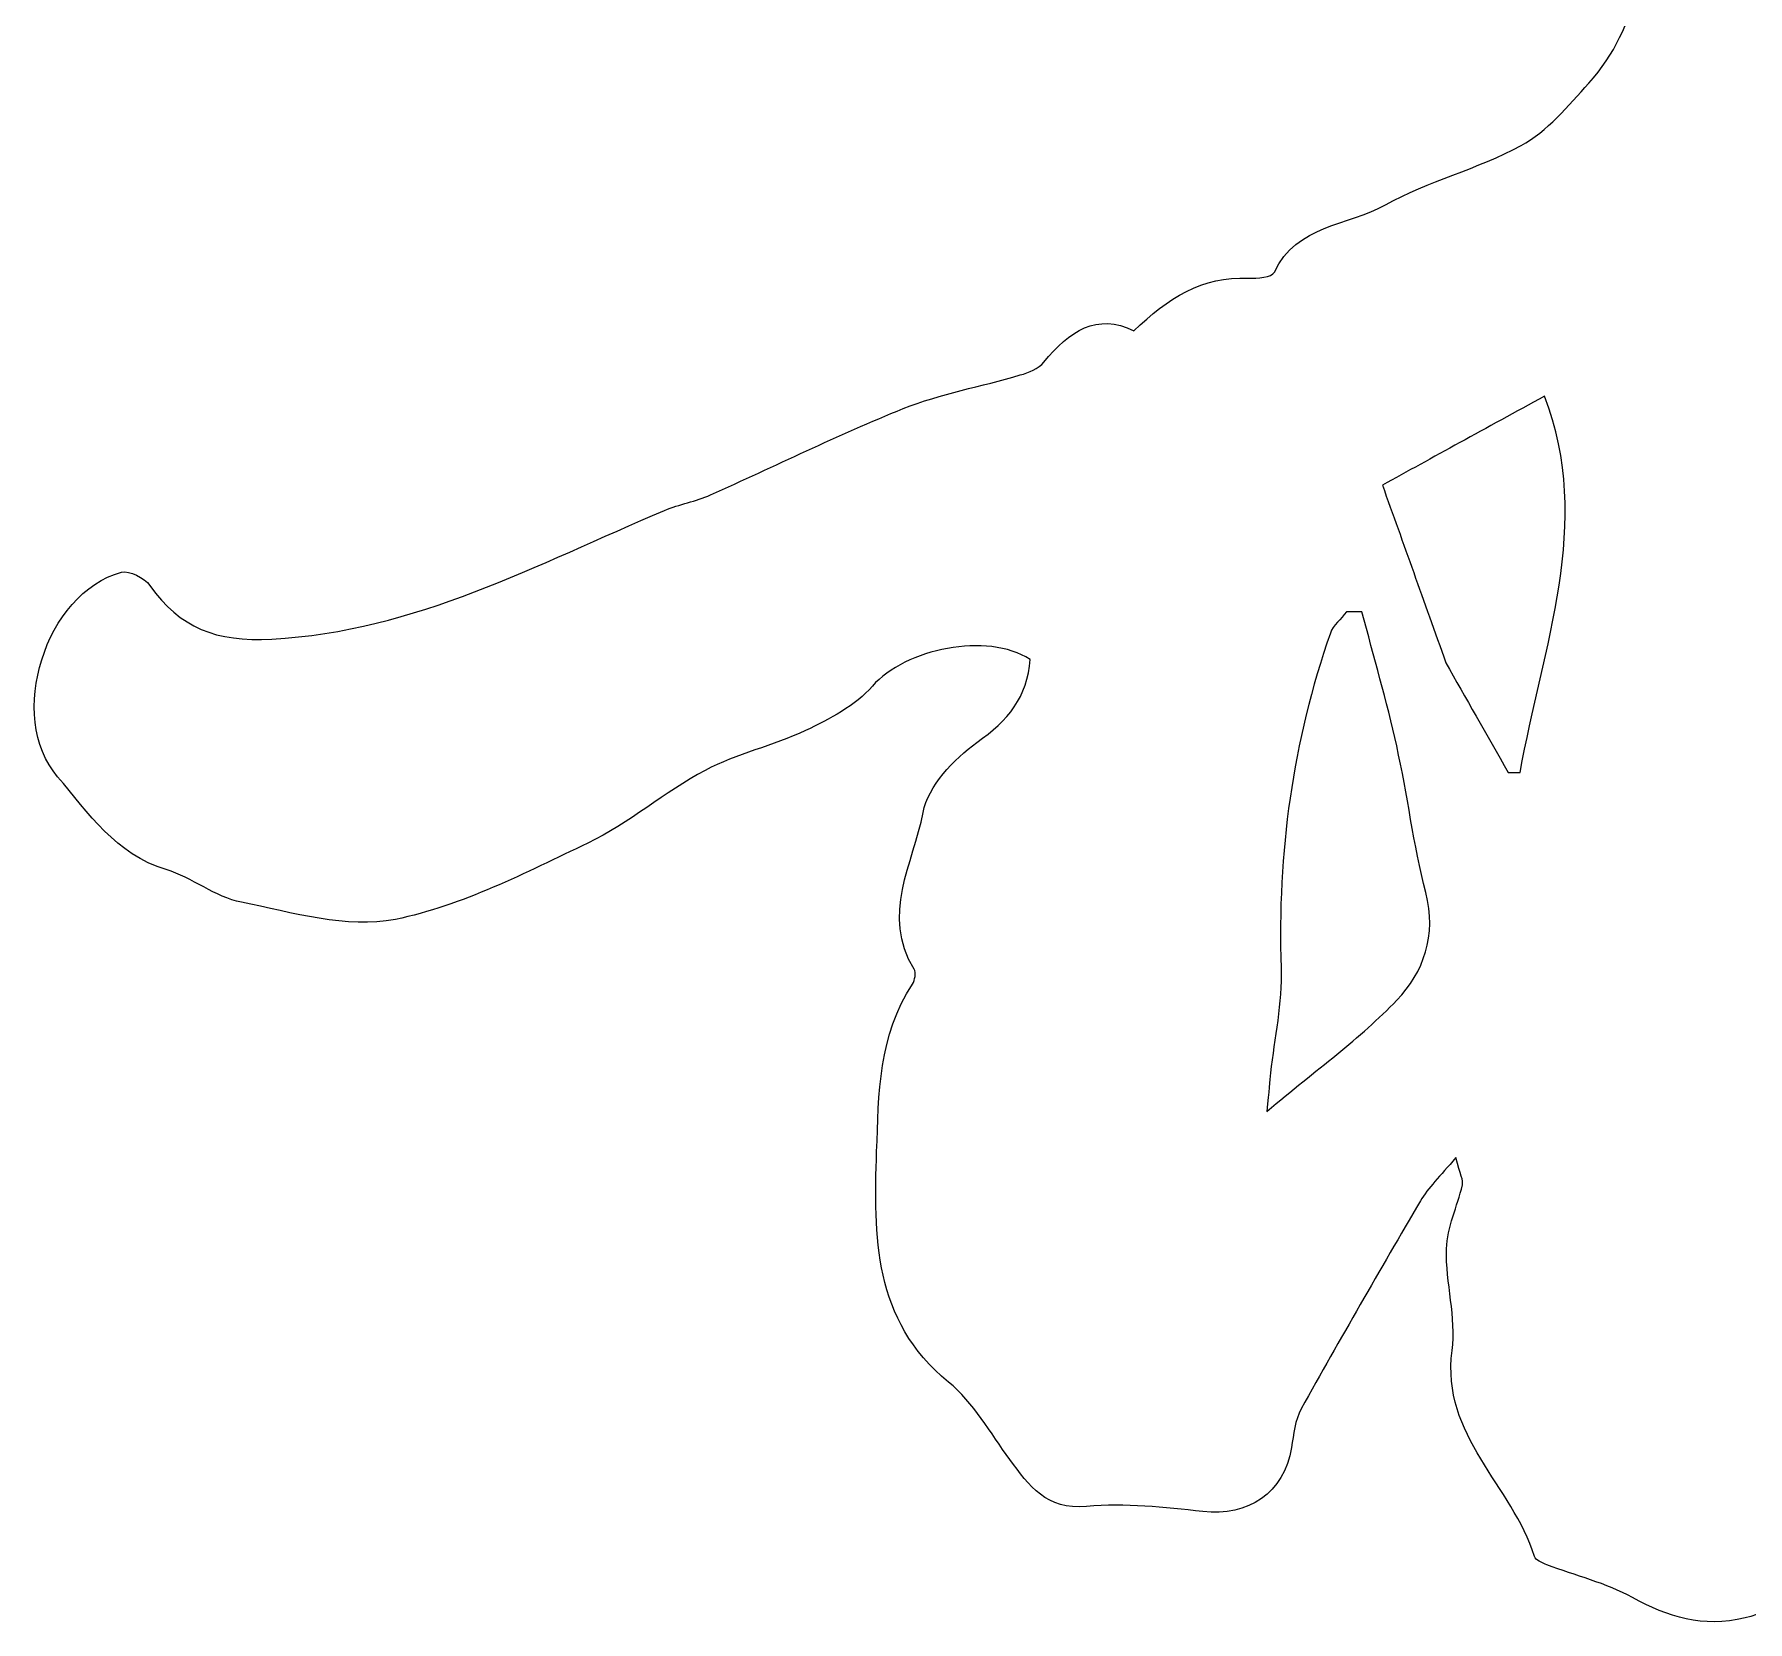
# Model space of a CAD drawing. Header units: inches. Extents: x -3272461 to -2504170, y 403793 to 1071042.
# Drawn here: x -2656481.4 to -2656050.6, y 692433.9 to 692833 of the extents above; entities that cross this region are included whole.
import ezdxf

# ---------------------------------------------------------------- set-up
doc = ezdxf.new("R2010")
doc.units = ezdxf.units.IN
doc.header["$LTSCALE"] = 1000
doc.header["$MEASUREMENT"] = 0
doc.layers.get('0').update_dxf_attribs({"lineweight": 18})

msp = doc.modelspace()

# ---------------------------------------------------------------- linework, layer by layer
for points in [[(-2656090.5, 692820.74), (-2656077.49, 692835.28), (-2656076.13, 692852.85), (-2656076.03, 692871.51)], [(-2656107.56, 692805.04), (-2656100.97, 692808.63), (-2656095.67, 692814.99), (-2656090.5, 692820.74)], [(-2656141.66, 692790.12), (-2656130.91, 692796.16), (-2656118.44, 692799.1), (-2656107.56, 692805.04)], [(-2656169.57, 692773.2), (-2656163.98, 692785.15), (-2656151.06, 692784.89), (-2656141.66, 692790.12)], [(-2656176.13, 692771.71), (-2656173.86, 692771.58), (-2656170.12, 692771.94), (-2656169.57, 692773.2)], [(-2656204.87, 692758.47), (-2656196.34, 692766.68), (-2656187.75, 692772.23), (-2656176.13, 692771.71)], [(-2656227.51, 692750.62), (-2656221.21, 692758.34), (-2656214.14, 692763.12), (-2656204.87, 692758.47)], [(-2656233.45, 692747.36), (-2656231.29, 692747.94), (-2656228.87, 692749.01), (-2656227.51, 692750.62)], [(-2656262.91, 692738.9), (-2656253.48, 692742.68), (-2656243.24, 692744.45), (-2656233.45, 692747.36)], [(-2656101.65, 692742.06), (-2656116.34, 692733.99), (-2656130.07, 692726.43), (-2656142.41, 692719.68)], [(-2656107.78, 692647.37), (-2656102.16, 692678.92), (-2656089.28, 692709.96), (-2656101.65, 692742.06)], [(-2656311.32, 692717.19), (-2656295.14, 692724.43), (-2656279.28, 692732.31), (-2656262.91, 692738.9)], [(-2656322.89, 692713.32), (-2656319.14, 692714.87), (-2656315.04, 692715.58), (-2656311.32, 692717.19)], [(-2656142.41, 692719.68), (-2656137.11, 692704.92), (-2656132.04, 692690.65), (-2656126.45, 692675.01)], [(-2656421.62, 692680.96), (-2656385.45, 692682.89), (-2656354.86, 692699.82), (-2656322.89, 692713.32)], [(-2656475.49, 692646.33), (-2656488.41, 692661.45), (-2656478.53, 692692.58), (-2656459.44, 692697.78)], [(-2656459.44, 692697.78), (-2656457.44, 692698.27), (-2656453.69, 692696.33), (-2656452.3, 692694.46)], [(-2656452.3, 692694.46), (-2656444.62, 692683.73), (-2656435.77, 692680.18), (-2656421.62, 692680.96)], [(-2656151.45, 692687.77), (-2656152.81, 692686), (-2656154.78, 692684.44), (-2656155.49, 692682.47)], [(-2656147.54, 692687.8), (-2656148.83, 692687.8), (-2656150.13, 692687.77), (-2656151.45, 692687.77)], [(-2656138.82, 692654.09), (-2656141.34, 692665.39), (-2656144.57, 692676.56), (-2656147.54, 692687.8)], [(-2656155.49, 692682.47), (-2656164.98, 692655.22), (-2656168.86, 692627.15), (-2656167.86, 692598.24)], [(-2656231, 692675.85), (-2656241.79, 692682.83), (-2656262.33, 692678.5), (-2656270.63, 692669.14)], [(-2656244.34, 692654.96), (-2656236.55, 692660.48), (-2656231.55, 692666.42), (-2656231, 692675.85)], [(-2656126.45, 692675.01), (-2656121.61, 692666.39), (-2656116.18, 692656.89), (-2656110.82, 692647.43)], [(-2656270.63, 692669.14), (-2656274.89, 692664.23), (-2656281.38, 692660.8), (-2656287.46, 692657.96)], [(-2656287.46, 692657.96), (-2656295.63, 692654.09), (-2656304.74, 692652.15), (-2656312.68, 692647.95)], [(-2656257.87, 692637.35), (-2656256.61, 692643.94), (-2656250.22, 692650.79), (-2656244.34, 692654.96)], [(-2656131.52, 692617.2), (-2656134.62, 692629.31), (-2656136.08, 692641.88), (-2656138.82, 692654.09)], [(-2656312.68, 692647.95), (-2656322.89, 692642.52), (-2656331.8, 692634.61), (-2656342.17, 692629.67)], [(-2656110.82, 692647.43), (-2656109.82, 692647.4), (-2656108.82, 692647.4), (-2656107.78, 692647.37)], [(-2656448.17, 692623.01), (-2656460.9, 692626.83), (-2656467.71, 692637.23), (-2656475.49, 692646.33)], [(-2656260.13, 692597.95), (-2656268.59, 692611.58), (-2656260.29, 692624.56), (-2656257.87, 692637.35)], [(-2656342.17, 692629.67), (-2656357.83, 692622.17), (-2656373.79, 692613.91), (-2656390.55, 692610.48)], [(-2656429.28, 692614.78), (-2656435.83, 692616.1), (-2656441.65, 692621.01), (-2656448.17, 692623.01)], [(-2656138.76, 692590.17), (-2656132.04, 692597.21), (-2656128.71, 692606.45), (-2656131.52, 692617.2)], [(-2656390.55, 692610.48), (-2656402.73, 692608.03), (-2656416.49, 692612.23), (-2656429.28, 692614.78)], [(-2656260.55, 692594.2), (-2656259.94, 692595.17), (-2656259.62, 692597.11), (-2656260.13, 692597.95)], [(-2656167.86, 692598.24), (-2656167.57, 692589.49), (-2656169.57, 692580.64), (-2656170.54, 692571.85)], [(-2656269.56, 692552.09), (-2656269.08, 692566.53), (-2656269.08, 692581.29), (-2656260.55, 692594.2)], [(-2656171.44, 692562.2), (-2656158.98, 692572.69), (-2656147.96, 692580.58), (-2656138.76, 692590.17)], [(-2656170.54, 692571.85), (-2656170.73, 692569.69), (-2656170.96, 692567.53), (-2656171.44, 692562.2)], [(-2656251.51, 692494.15), (-2656270.56, 692509.71), (-2656270.24, 692530.9), (-2656269.56, 692552.09)], [(-2656123.93, 692550.6), (-2656128, 692545.76), (-2656130.91, 692542.98), (-2656132.85, 692539.69)], [(-2656122.29, 692543.69), (-2656121.99, 692544.85), (-2656122.8, 692546.21), (-2656123.93, 692550.6)], [(-2656132.85, 692539.69), (-2656143.02, 692522.37), (-2656153.03, 692504.93), (-2656162.82, 692487.43)], [(-2656126.29, 692527.61), (-2656126.13, 692533), (-2656123.54, 692538.3), (-2656122.29, 692543.69)], [(-2656124.87, 692502.06), (-2656123.77, 692510.36), (-2656126.52, 692519.08), (-2656126.29, 692527.61)], [(-2656104.2, 692450.29), (-2656109.66, 692468.08), (-2656127.74, 692480.58), (-2656124.87, 692502.06)], [(-2656236.07, 692474.67), (-2656240.98, 692481.36), (-2656245.21, 692488.98), (-2656251.51, 692494.15)], [(-2656162.82, 692487.43), (-2656164.4, 692484.59), (-2656164.72, 692480.97), (-2656165.27, 692477.67)], [(-2656165.27, 692477.67), (-2656167.11, 692466.31), (-2656176.16, 692460.17), (-2656187.59, 692461.59)], [(-2656216.76, 692462.85), (-2656226.9, 692461.91), (-2656231.23, 692468.02), (-2656236.07, 692474.67)], [(-2656029.85, 692466.69), (-2656022.07, 692455.91), (-2656035.73, 692438.4), (-2656051.23, 692434.82)], [(-2656187.59, 692461.59), (-2656197.22, 692462.69), (-2656207.1, 692463.72), (-2656216.76, 692462.85)], [(-2656101.07, 692448.19), (-2656102.23, 692448.67), (-2656103.91, 692449.35), (-2656104.2, 692450.29)], [(-2656079.52, 692439.95), (-2656086.18, 692443.63), (-2656093.83, 692445.44), (-2656101.07, 692448.19)], [(-2656051.23, 692434.82), (-2656062.05, 692432.33), (-2656070.45, 692435.01), (-2656079.52, 692439.95)]]:
    msp.add_open_spline(points, degree=3)

doc.saveas('drawing.dxf')
